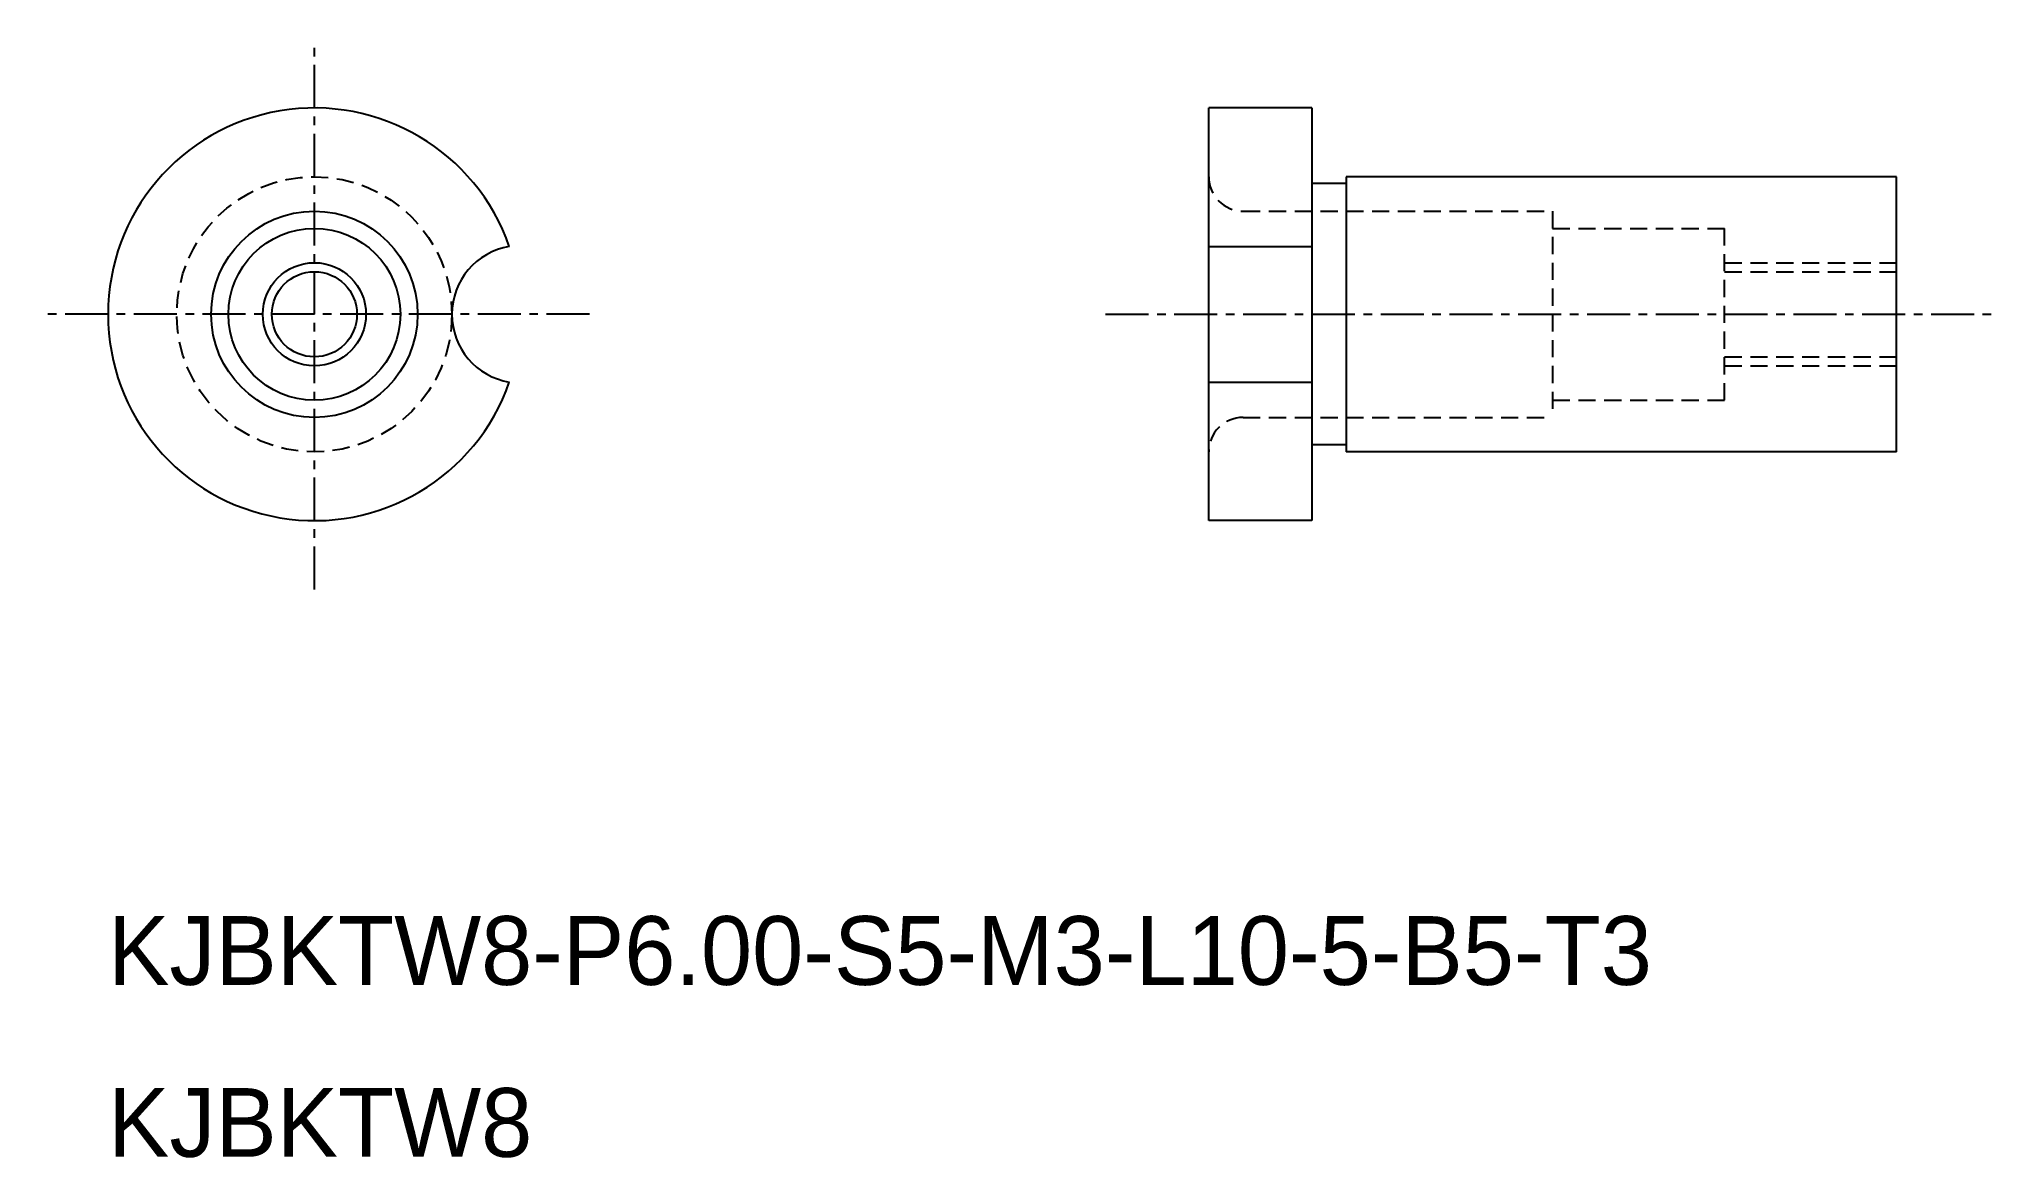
# Model space of a CAD drawing. Extents: x -1202.3 to -1145.3, y -886.9 to -854.4.
import ezdxf

# ---------------------------------------------------------------- set-up
doc = ezdxf.new("R2010")
doc.units = 0
doc.linetypes.add('CENTER', pattern=[2, 1.25, -0.25, 0.25, -0.25])
doc.linetypes.add('DASHED', pattern=[0.75, 0.5, -0.25])
doc.layers.get('0').update_dxf_attribs({"linetype": 'CONTINUOUS'})
doc.layers.add('CENTER', color=1, linetype='CENTER')

msp = doc.modelspace()

# ---------------------------------------------------------------- linework, layer by layer
at = {"color": 7, "linetype": 'CONTINUOUS'}
for p, q in [((-1168.322, -868.37), (-1168.322, -856.37)), ((-1165.322, -856.37), (-1168.322, -856.37)), ((-1165.322, -856.37), (-1165.322, -868.37)), ((-1164.322, -858.37), (-1164.322, -858.67)), ((-1148.322, -858.37), (-1164.322, -858.37)), ((-1148.322, -866.37), (-1148.322, -858.37)), ((-1164.322, -858.57), (-1165.322, -858.57)), ((-1164.322, -858.67), (-1164.322, -866.37)), ((-1168.322, -860.398), (-1165.322, -860.398)), ((-1168.322, -864.342), (-1165.322, -864.342)), ((-1164.322, -866.17), (-1165.322, -866.17)), ((-1148.322, -866.37), (-1164.322, -866.37)), ((-1165.322, -868.37), (-1168.322, -868.37))]:
    msp.add_line(p, q, dxfattribs=at)
at = {"color": 3, "linetype": 'DASHED'}
for p, q in [((-1167.322, -859.37), (-1158.322, -859.37)), ((-1158.322, -859.37), (-1158.322, -865.37)), ((-1158.322, -859.87), (-1153.322, -859.87)), ((-1153.322, -864.87), (-1153.322, -859.87)), ((-1153.322, -860.87), (-1148.322, -860.87)), ((-1153.322, -861.132), (-1148.322, -861.132)), ((-1153.322, -863.607), (-1148.322, -863.607)), ((-1153.322, -863.87), (-1148.322, -863.87)), ((-1158.322, -864.87), (-1153.322, -864.87)), ((-1167.322, -865.37), (-1158.322, -865.37))]:
    msp.add_line(p, q, dxfattribs=at)
msp.add_circle((-1194.322, -862.37), 4, dxfattribs=at)
at = {"color": 7, "linetype": 'CONTINUOUS'}
for radius in [3, 2.5, 1.238]:
    msp.add_circle((-1194.322, -862.37), radius, dxfattribs=at)
at = {"color": 3}
msp.add_circle((-1194.322, -862.37), 1.5, dxfattribs=at)
at = {"color": 7, "linetype": 'CONTINUOUS'}
for centre, radius, start, end in [((-1194.322, -862.37), 6, 19.1881, 340.8119), ((-1188.322, -862.37), 2, 99.5941, 260.4059)]:
    msp.add_arc(centre, radius, start, end, dxfattribs=at)
at = {"color": 3, "linetype": 'DASHED'}
for centre, start, end in [((-1167.322, -858.37), 180, 270), ((-1167.322, -866.37), 90, 180)]:
    msp.add_arc(centre, 1, start, end, dxfattribs=at)
at = {"layer": 'CENTER', "color": 1, "linetype": 'CENTER'}
for p, q in [((-1194.322, -870.37), (-1194.322, -854.37)), ((-1186.322, -862.37), (-1202.322, -862.37)), ((-1171.322, -862.37), (-1145.322, -862.37))]:
    msp.add_line(p, q, dxfattribs=at)

# ---------------------------------------------------------------- texts
at = {"color": 7, "linetype": 'CONTINUOUS'}
for s, p in [('KJBKTW8-P6.00-S5-M3-L10-5-B5-T3', (-1200.322, -881.87)), ('KJBKTW8', (-1200.322, -886.87))]:
    msp.add_text(s, height=2, dxfattribs=at).set_placement(p)

doc.saveas('drawing.dxf')
